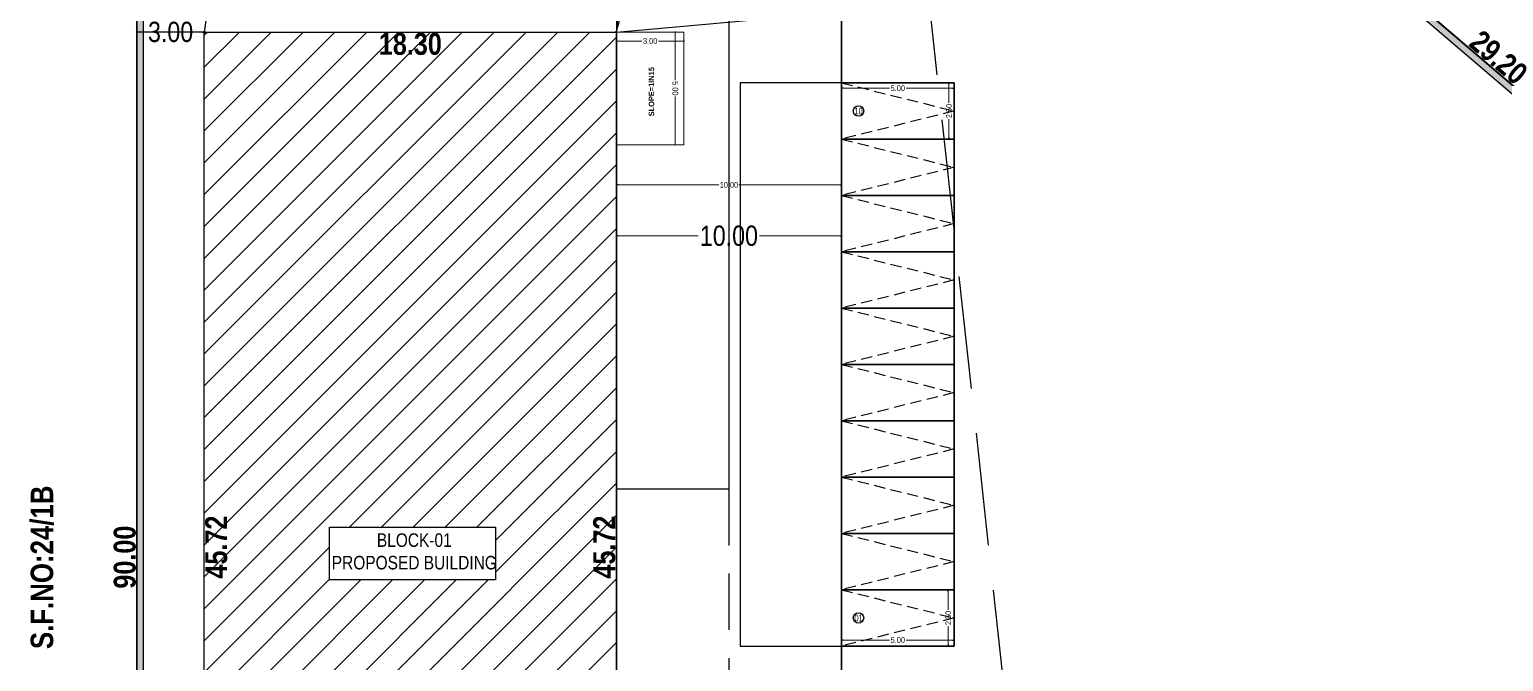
# Model space of a CAD drawing. Header units: metres. Extents: x 119974 to 120330, y -25692 to -25590.
# Drawn here: x 120195.7 to 120261.2, y -25651.8 to -25623.8 of the extents above; entities that cross this region are included whole.
import ezdxf

# ---------------------------------------------------------------- set-up
doc = ezdxf.new("R2010")
doc.units = ezdxf.units.M
doc.header["$MEASUREMENT"] = 0
doc.header["$PDMODE"] = 35
for name, pattern in [('DASH', [0.35, 0.25, -0.1]), ('Dashed', [0.75, 0.5, -0.25]), ('DASHED2', [0.375, 0.25, -0.125])]:
    doc.linetypes.add(name, pattern=pattern)
for name, color, linetype, lineweight in [('AS_AT_SITE', 6, 'Continuous', 0), ('BLK_1_DA_RAMP_1', 1, 'Continuous', 0), ('DIST_EXIT', 7, 'Continuous', 0), ('DISTANCE_BLK', 238, 'Continuous', 0), ('FMB_OR_PLR', 70, 'Continuous', 0), ('PER_AISLE_WIDTH', 5, 'Continuous', 0), ('SUPER_IMPOSED', 5, 'Continuous', 0)]:
    doc.layers.add(name, color=color, linetype=linetype, lineweight=lineweight)
for name, color, linetype in [('BLK_1_COVERED_AREA', 140, 'Continuous'), ('BLK_1_LVL_0_BLDG_FOOT_PRINT', 1, 'Continuous'), ('BLK_1_LVL_0_FRONT_SETBACK', 2, 'Continuous'), ('BLK_1_LVL_0_SIDE_SETBACK1', 171, 'Continuous'), ('BLK_1_LVL_0_SIDE_SETBACK2', 102, 'Continuous'), ('Boundary Line', 96, 'Continuous'), ('HATCH', 251, 'Continuous'), ('INTERNAL_VEHICULAR_ACCESS_DIST', 161, 'Continuous'), ('PARKING_SLOT', 30, 'Continuous'), ('PLOT_BOUNDARY', 70, 'Continuous'), ('RWH', 130, 'Continuous'), ('Text', 7, 'Continuous'), ('Window', 34, 'Continuous')]:
    doc.layers.add(name, color=color, linetype=linetype)
for name, color, linetype, plot in [('BLK_1_INTERNAL_VEHICULAR_ACCESS', 161, 'Continuous', False), ('BLK_2_INTERNAL_VEHICULAR_ACCESS', 161, 'Continuous', False), ('BLK_3_INTERNAL_VEHICULAR_ACCESS', 161, 'Continuous', False), ('DRIVE_WAY', 255, 'Continuous', False)]:
    doc.layers.add(name, color=color, linetype=linetype, plot=plot)
doc.styles.add('Arial', font='swissc.ttf')
doc.styles.get("Standard").update_dxf_attribs({"font": 'swisscb.ttf'})
doc.styles.add('tit', font='swissci.ttf')
doc.dimstyles.new('FLOOR DIM', dxfattribs={"dimtxt": 0.55, "dimasz": 0.05, "dimexe": 0.075, "dimexo": 0.3, "dimgap": 0.025, "dimtad": 0, "dimdec": 1, "dimzin": 3, "dimdsep": 46, "dimtxsty": 'Standard', "dimblk": 'JM1', "dimcen": -0.09, "dimse1": 1, "dimse2": 1, "dimsd1": 1, "dimsd2": 1, "dimclrd": 5, "dimclre": 250, "dimclrt": 3, "dimazin": 0, "dimtfac": 0.65, "dimtdec": 1, "dimtix": 1, "dimtofl": 0, "dimtmove": 0, "dimatfit": 2, "dimfxl": 0, "dimfrac": 1, "dimtolj": 1, "dimlwd": 18, "dimlwe": -1, "dimarcsym": 0})
doc.dimstyles.new('FLOOR DIM BUILDING DIM', dxfattribs={"dimtxt": 0.25, "dimasz": 0.025, "dimexe": 0.075, "dimexo": 0.3, "dimgap": 0.09, "dimtad": 0, "dimzin": 3, "dimdsep": 46, "dimtxsty": 'Arial', "dimblk": 'JM1', "dimcen": -0.09, "dimse1": 1, "dimse2": 1, "dimclrd": 5, "dimclre": 250, "dimclrt": 3, "dimazin": 0, "dimtfac": 0.65, "dimtix": 1, "dimtofl": 0, "dimtmove": 0, "dimatfit": 2, "dimfxl": 0, "dimfrac": 1, "dimtolj": 1, "dimlwd": 18, "dimlwe": -1, "dimarcsym": 0})

# ---------------------------------------------------------------- blocks, each defined once
blk = doc.blocks.new('*D145')
at = {"layer": 'Defpoints', "color": 0}
for p in [(120249.541, -25615.919), (120249.541, -25615.919), (120271.744, -25634.883)]:
    blk.add_point(p, dxfattribs=at)
at = {"color": 1, "insert": (120260.988, -25624.996), "char_height": 0.975, "attachment_point": 5, "rotation": 319.49811}
blk.add_mtext('\\A1;29.20', dxfattribs=at)
blk = doc.blocks.new('JM1')
at = {"color": 2}
for p, q in [((-3, 0), (0, 0)), ((-0.9, -0.9), (0.9, 0.9)), ((0, 2), (0, -2))]:
    blk.add_line(p, q, dxfattribs=at)
blk = doc.blocks.new('*D149')
at = {"layer": 'Defpoints', "color": 0}
for p in [(120200.503, -25602.174), (120200.503, -25602.174), (120200.503, -25692.174)]:
    blk.add_point(p, dxfattribs=at)
at = {"color": 1, "insert": (120199.97, -25647.174), "char_height": 0.975, "attachment_point": 5, "rotation": 90}
blk.add_mtext('\\A1;90.00', dxfattribs=at)
blk = doc.blocks.new('*D151')
at = {"layer": 'Defpoints', "color": 0}
for p in [(120203.501, -25623.868), (120203.501, -25623.868), (120203.501, -25669.588)]:
    blk.add_point(p, dxfattribs=at)
at = {"color": 1, "insert": (120204.034, -25646.728), "char_height": 0.975, "attachment_point": 5, "rotation": 90}
blk.add_mtext('\\A1;45.72', dxfattribs=at)
blk = doc.blocks.new('*D152')
at = {"layer": 'Defpoints', "color": 0}
for p in [(120221.801, -25623.868), (120221.801, -25669.588), (120221.801, -25669.588)]:
    blk.add_point(p, dxfattribs=at)
at = {"color": 1, "insert": (120221.268, -25646.728), "char_height": 0.975, "attachment_point": 5, "rotation": 90}
blk.add_mtext('\\A1;45.72', dxfattribs=at)
blk = doc.blocks.new('*D153')
at = {"layer": 'Defpoints', "color": 0}
for p in [(120203.501, -25623.868), (120203.501, -25623.868), (120221.801, -25623.868)]:
    blk.add_point(p, dxfattribs=at)
at = {"color": 1, "insert": (120212.651, -25624.4), "char_height": 0.975, "attachment_point": 5}
blk.add_mtext('\\A1;18.30', dxfattribs=at)
blk = doc.blocks.new('*D158')
at = {"layer": 'Defpoints', "color": 0, "ltscale": 1.5}
for p in [(120231.801, -25620.994), (120221.801, -25626.042), (120231.801, -25632.915)]:
    blk.add_point(p, dxfattribs=at)
at = {"layer": 'Text', "color": 5, "lineweight": 18, "ltscale": 1.5}
for p, q in [((120221.826, -25632.915), (120225.441, -25632.915)), ((120231.776, -25632.915), (120228.16, -25632.915))]:
    blk.add_line(p, q, dxfattribs=at)
at = {"layer": 'Text', "color": 5, "lineweight": 18, "ltscale": 1.5, "xscale": 0.025, "yscale": 0.025, "zscale": 0.025, "rotation": 180}
blk.add_blockref('JM1', (120221.801, -25632.915), dxfattribs=at)
at = {"layer": 'Text', "color": 5, "lineweight": 18, "ltscale": 1.5, "xscale": 0.025, "yscale": 0.025, "zscale": 0.025}
blk.add_blockref('JM1', (120231.801, -25632.915), dxfattribs=at)
at = {"layer": 'Text', "color": 3, "ltscale": 1.5, "insert": (120226.801, -25632.915), "char_height": 0.9, "attachment_point": 5, "style": 'Arial'}
blk.add_mtext('\\A1;10.00', dxfattribs=at)
blk = doc.blocks.new('TYKUK')
at = {"color": 6}
blk.add_lwpolyline([(119233.027, -25677.981), (119229.781, -25679.859), (119224.772, -25671.205), (119228.017, -25669.326)], close=True, dxfattribs=at)
at = {"layer": 'HATCH', "linetype": 'DASHED2', "ltscale": 1.8}
blk.add_lwpolyline([(119229.781, -25679.859), (119233.027, -25677.981), (119226.395, -25670.265)], close=True, dxfattribs=at)
blk = doc.blocks.new('CAR')
at = {"color": 120}
blk.add_lwpolyline([(112823.42, -26304.498), (112818.42, -26304.498), (112818.42, -26301.998), (112823.42, -26301.998)], close=True, dxfattribs=at)
at = {"color": 120, "linetype": 'Dashed'}
blk.add_lwpolyline([(112823.42, -26301.998), (112818.42, -26303.248), (112823.42, -26304.498)], dxfattribs=at)
blk = doc.blocks.new('*D161')
at = {"layer": 'Defpoints', "color": 0, "ltscale": 1.5}
for p in [(120231.801, -25650.853), (120231.801, -25651.123), (120236.801, -25651.123)]:
    blk.add_point(p, dxfattribs=at)
at = {"layer": 'Text', "color": 5, "lineweight": 18, "ltscale": 1.5}
for p, q in [((120231.826, -25650.853), (120233.936, -25650.853)), ((120236.776, -25650.853), (120234.666, -25650.853))]:
    blk.add_line(p, q, dxfattribs=at)
at = {"layer": 'Text', "color": 5, "lineweight": 18, "ltscale": 1.5, "xscale": 0.025, "yscale": 0.025, "zscale": 0.025, "rotation": 180}
blk.add_blockref('JM1', (120231.801, -25650.853), dxfattribs=at)
at = {"layer": 'Text', "color": 5, "lineweight": 18, "ltscale": 1.5, "xscale": 0.025, "yscale": 0.025, "zscale": 0.025}
blk.add_blockref('JM1', (120236.801, -25650.853), dxfattribs=at)
at = {"layer": 'Text', "color": 3, "ltscale": 1.5, "insert": (120234.301, -25650.853), "char_height": 0.25, "attachment_point": 5, "style": 'Arial'}
blk.add_mtext('\\A1;5.00', dxfattribs=at)
blk = doc.blocks.new('*D162')
at = {"layer": 'Defpoints', "color": 0, "ltscale": 1.5}
for p in [(120236.545, -25648.623), (120236.801, -25648.623), (120236.801, -25651.123)]:
    blk.add_point(p, dxfattribs=at)
at = {"layer": 'Text', "color": 5, "lineweight": 18, "ltscale": 1.5}
for p, q in [((120236.545, -25648.648), (120236.545, -25649.508)), ((120236.545, -25651.098), (120236.545, -25650.237))]:
    blk.add_line(p, q, dxfattribs=at)
at = {"layer": 'Text', "color": 5, "lineweight": 18, "ltscale": 1.5, "xscale": 0.025, "yscale": 0.025, "zscale": 0.025}
for p, rotation in [((120236.545, -25648.623), 90), ((120236.545, -25651.123), 270)]:
    blk.add_blockref('JM1', p, dxfattribs=dict(at, rotation=rotation))
at = {"layer": 'Text', "color": 3, "ltscale": 1.5, "insert": (120236.545, -25649.873), "char_height": 0.25, "attachment_point": 5, "rotation": 90, "style": 'Arial'}
blk.add_mtext('\\A1;2.50', dxfattribs=at)
blk = doc.blocks.new('*D163')
at = {"layer": 'Defpoints', "color": 0, "ltscale": 1.5}
for p in [(120231.801, -25626.123), (120236.801, -25626.123), (120236.801, -25626.363)]:
    blk.add_point(p, dxfattribs=at)
at = {"layer": 'Text', "color": 5, "lineweight": 18, "ltscale": 1.5}
for p, q in [((120231.826, -25626.363), (120233.936, -25626.363)), ((120236.776, -25626.363), (120234.666, -25626.363))]:
    blk.add_line(p, q, dxfattribs=at)
at = {"layer": 'Text', "color": 5, "lineweight": 18, "ltscale": 1.5, "xscale": 0.025, "yscale": 0.025, "zscale": 0.025, "rotation": 180}
blk.add_blockref('JM1', (120231.801, -25626.363), dxfattribs=at)
at = {"layer": 'Text', "color": 5, "lineweight": 18, "ltscale": 1.5, "xscale": 0.025, "yscale": 0.025, "zscale": 0.025}
blk.add_blockref('JM1', (120236.801, -25626.363), dxfattribs=at)
at = {"layer": 'Text', "color": 3, "ltscale": 1.5, "insert": (120234.301, -25626.363), "char_height": 0.25, "attachment_point": 5, "style": 'Arial'}
blk.add_mtext('\\A1;5.00', dxfattribs=at)
blk = doc.blocks.new('*D164')
at = {"layer": 'Defpoints', "color": 0, "ltscale": 1.5}
for p in [(120236.801, -25626.123), (120236.575, -25628.623), (120236.801, -25628.623)]:
    blk.add_point(p, dxfattribs=at)
at = {"layer": 'Text', "color": 5, "lineweight": 18, "ltscale": 1.5}
for p, q in [((120236.575, -25626.148), (120236.575, -25627.008)), ((120236.575, -25628.598), (120236.575, -25627.737))]:
    blk.add_line(p, q, dxfattribs=at)
at = {"layer": 'Text', "color": 5, "lineweight": 18, "ltscale": 1.5, "xscale": 0.025, "yscale": 0.025, "zscale": 0.025}
for p, rotation in [((120236.575, -25626.123), 90), ((120236.575, -25628.623), 270)]:
    blk.add_blockref('JM1', p, dxfattribs=dict(at, rotation=rotation))
at = {"layer": 'Text', "color": 3, "ltscale": 1.5, "insert": (120236.575, -25627.373), "char_height": 0.25, "attachment_point": 5, "rotation": 90, "style": 'Arial'}
blk.add_mtext('\\A1;2.50', dxfattribs=at)
blk = doc.blocks.new('*D171')
at = {"layer": 'Defpoints', "color": 0, "ltscale": 1.5}
for p in [(120200.503, -25623.868), (120200.503, -25623.868), (120203.501, -25623.868)]:
    blk.add_point(p, dxfattribs=at)
at = {"layer": 'Text', "color": 5, "lineweight": 18, "ltscale": 1.5}
for p, q in [((120200.528, -25623.868), (120200.919, -25623.868)), ((120203.476, -25623.868), (120203.084, -25623.868))]:
    blk.add_line(p, q, dxfattribs=at)
at = {"layer": 'Text', "color": 5, "lineweight": 18, "ltscale": 1.5, "xscale": 0.025, "yscale": 0.025, "zscale": 0.025, "rotation": 180}
blk.add_blockref('JM1', (120200.503, -25623.868), dxfattribs=at)
at = {"layer": 'Text', "color": 5, "lineweight": 18, "ltscale": 1.5, "xscale": 0.025, "yscale": 0.025, "zscale": 0.025}
blk.add_blockref('JM1', (120203.501, -25623.868), dxfattribs=at)
at = {"layer": 'Text', "color": 3, "ltscale": 1.5, "insert": (120202.002, -25623.868), "char_height": 0.9, "attachment_point": 5, "style": 'Arial'}
blk.add_mtext('\\A1;3.00', dxfattribs=at)
blk = doc.blocks.new('*D178')
at = {"layer": 'Defpoints', "color": 0, "ltscale": 1.5}
for p in [(120206.435, -25603.009), (120206.435, -25603.009), (120203.501, -25623.868)]:
    blk.add_point(p, dxfattribs=at)
at = {"layer": 'Text', "color": 5, "lineweight": 18, "ltscale": 1.5}
for p, q in [((120206.432, -25603.034), (120205.16, -25612.072)), ((120203.504, -25623.843), (120204.776, -25614.805))]:
    blk.add_line(p, q, dxfattribs=at)
at = {"layer": 'Text', "color": 5, "lineweight": 18, "ltscale": 1.5, "xscale": 0.025, "yscale": 0.025, "zscale": 0.025}
for p, rotation in [((120206.435, -25603.009), 81.99225450574905), ((120203.501, -25623.868), 261.9922545057491)]:
    blk.add_blockref('JM1', p, dxfattribs=dict(at, rotation=rotation))
at = {"layer": 'Text', "color": 3, "ltscale": 1.5, "insert": (120204.968, -25613.438), "char_height": 0.9, "attachment_point": 5, "rotation": 81.99225, "style": 'Arial'}
blk.add_mtext('\\A1;21.06', dxfattribs=at)
blk = doc.blocks.new('*D179')
at = {"layer": 'Defpoints', "color": 0, "ltscale": 1.5}
for p in [(120224.38, -25605.533), (120224.38, -25605.533), (120221.801, -25623.868)]:
    blk.add_point(p, dxfattribs=at)
at = {"layer": 'Text', "color": 5, "lineweight": 18, "ltscale": 1.5}
for p, q in [((120224.377, -25605.558), (120223.268, -25613.435)), ((120221.804, -25623.843), (120222.912, -25615.966))]:
    blk.add_line(p, q, dxfattribs=at)
at = {"layer": 'Text', "color": 5, "lineweight": 18, "ltscale": 1.5, "xscale": 0.025, "yscale": 0.025, "zscale": 0.025}
for p, rotation in [((120224.38, -25605.533), 81.99225450576853), ((120221.801, -25623.868), 261.9922545057685)]:
    blk.add_blockref('JM1', p, dxfattribs=dict(at, rotation=rotation))
at = {"layer": 'Text', "color": 3, "ltscale": 1.5, "insert": (120223.09, -25614.701), "char_height": 0.9, "attachment_point": 5, "rotation": 81.99225, "style": 'Arial'}
blk.add_mtext('\\A1;18.51', dxfattribs=at)
blk = doc.blocks.new('*D186')
at = {"layer": 'Defpoints', "color": 0, "ltscale": 0.3}
for p in [(120226.801, -25605.874), (120226.801, -25605.874), (120221.801, -25623.868)]:
    blk.add_point(p, dxfattribs=at)
at = {"layer": 'DIST_EXIT', "color": 5, "lineweight": 18, "ltscale": 0.3}
for p, q in [((120226.794, -25605.898), (120224.419, -25614.444)), ((120221.808, -25623.844), (120224.182, -25615.297))]:
    blk.add_line(p, q, dxfattribs=at)
at = {"layer": 'DIST_EXIT', "color": 5, "lineweight": 18, "ltscale": 0.3, "xscale": 0.025, "yscale": 0.025, "zscale": 0.025}
for p, rotation in [((120226.801, -25605.874), 74.47069996320967), ((120221.801, -25623.868), 254.4706999632097)]:
    blk.add_blockref('JM1', p, dxfattribs=dict(at, rotation=rotation))
at = {"layer": 'DIST_EXIT', "color": 3, "ltscale": 0.3, "insert": (120224.301, -25614.871), "char_height": 0.25, "attachment_point": 5, "rotation": 74.4707, "style": 'Arial'}
blk.add_mtext('\\A1;18.68', dxfattribs=at)
blk = doc.blocks.new('*D187')
at = {"layer": 'Defpoints', "color": 0, "ltscale": 0.3}
for p in [(120221.801, -25630.657), (120231.801, -25630.657), (120231.801, -25630.657)]:
    blk.add_point(p, dxfattribs=at)
at = {"layer": 'DRIVE_WAY', "color": 5, "lineweight": 18, "ltscale": 0.3}
for p, q in [((120221.826, -25630.657), (120226.358, -25630.657)), ((120231.776, -25630.657), (120227.243, -25630.657))]:
    blk.add_line(p, q, dxfattribs=at)
at = {"layer": 'DRIVE_WAY', "color": 5, "lineweight": 18, "ltscale": 0.3, "xscale": 0.025, "yscale": 0.025, "zscale": 0.025, "rotation": 180}
blk.add_blockref('JM1', (120221.801, -25630.657), dxfattribs=at)
at = {"layer": 'DRIVE_WAY', "color": 5, "lineweight": 18, "ltscale": 0.3, "xscale": 0.025, "yscale": 0.025, "zscale": 0.025}
blk.add_blockref('JM1', (120231.801, -25630.657), dxfattribs=at)
at = {"layer": 'DRIVE_WAY', "color": 3, "ltscale": 0.3, "insert": (120226.801, -25630.657), "char_height": 0.25, "attachment_point": 5, "style": 'Arial'}
blk.add_mtext('\\A1;10.00', dxfattribs=at)
blk = doc.blocks.new('*D202')
at = {"layer": 'BLK_1_DA_RAMP_1', "color": 5, "lineweight": 18}
for p, q in [((120221.826, -25624.267), (120222.935, -25624.267)), ((120224.776, -25624.267), (120223.666, -25624.267))]:
    blk.add_line(p, q, dxfattribs=at)
at = {"layer": 'Defpoints', "color": 0}
for p in [(120221.801, -25624.267), (120221.801, -25624.267), (120224.801, -25624.267)]:
    blk.add_point(p, dxfattribs=at)
at = {"layer": 'BLK_1_DA_RAMP_1', "color": 5, "lineweight": 18, "xscale": 0.025, "yscale": 0.025, "zscale": 0.025, "rotation": 180}
blk.add_blockref('JM1', (120221.801, -25624.267), dxfattribs=at)
at = {"layer": 'BLK_1_DA_RAMP_1', "color": 5, "lineweight": 18, "xscale": 0.025, "yscale": 0.025, "zscale": 0.025}
blk.add_blockref('JM1', (120224.801, -25624.267), dxfattribs=at)
at = {"layer": 'BLK_1_DA_RAMP_1', "color": 3, "insert": (120223.301, -25624.267), "char_height": 0.25, "attachment_point": 5, "style": 'Arial'}
blk.add_mtext('\\A1;3.00', dxfattribs=at)
blk = doc.blocks.new('*D203')
at = {"layer": 'BLK_1_DA_RAMP_1', "color": 5, "lineweight": 18}
for p, q in [((120224.418, -25623.893), (120224.418, -25626.003)), ((120224.418, -25628.843), (120224.418, -25626.733))]:
    blk.add_line(p, q, dxfattribs=at)
at = {"layer": 'Defpoints', "color": 0}
for p in [(120224.801, -25623.868), (120224.418, -25628.868), (120224.801, -25628.868)]:
    blk.add_point(p, dxfattribs=at)
at = {"layer": 'BLK_1_DA_RAMP_1', "color": 5, "lineweight": 18, "xscale": 0.025, "yscale": 0.025, "zscale": 0.025}
for p, rotation in [((120224.418, -25623.868), 90.00020822805519), ((120224.418, -25628.868), 270.0002082280552)]:
    blk.add_blockref('JM1', p, dxfattribs=dict(at, rotation=rotation))
at = {"layer": 'BLK_1_DA_RAMP_1', "color": 3, "insert": (120224.418, -25626.368), "char_height": 0.25, "attachment_point": 5, "rotation": 270.00021, "style": 'Arial'}
blk.add_mtext('\\A1;5.00', dxfattribs=at)

msp = doc.modelspace()

# ---------------------------------------------------------------- hatches: boundary and pattern name
at = {"layer": 'Text', "ltscale": 1.5}
h = msp.add_hatch(dxfattribs=at)
h.set_pattern_fill('GRAVEL', color=8)
h.set_pattern_definition([(228.012787504, (5554.487155, 897.79708), (-8, -9), [0.134536, -13.319088047]), (184.96974073, (5554.397155, 897.697083), (12, 1), [0.230868, -22.855924761]), (132.51044708, (5554.167155, 897.677083), (10, -11), [0.162788, -16.116032596]), (267.273689006, (5553.777155, 897.427083), (1, 20), [0.210238, -20.813558042]), (292.83365418, (5553.767155, 897.217083), (-5, 12), [0.206155, -20.409373128]), (357.273689006, (5553.847155, 897.027083), (-20, 1), [0.210238, -20.813558042]), (37.694240467, (5554.057155, 897.017083), (-13, -10), [0.278029, -27.524848549]), (72.255328375, (5554.277155, 897.187083), (7, 22), [0.262488, -25.986321497]), (121.429565615, (5554.357155, 897.437083), (-8, 13), [0.21095, -20.88407311]), (175.23635831, (5554.247155, 897.61708), (11, -1), [0.240832, -11.800762579]), (222.397437798, (5554.007155, 897.637083), (-12, -11), [0.311448, -30.833375005]), (138.81407483, (5554.76716, 897.41708), (-7, 6), [0.106301, -10.523844813]), (171.46923439, (5554.687155, 897.487083), (13, -2), [0.202237, -20.021511416]), (225, (5554.48716, 897.5171), (-1e-16, -1), [0.141421, -1.272792562]), (203.19859051, (5554.41716, 897.63708), (5, 2), [0.076158, -7.539615106]), (291.80140949, (5554.34716, 897.60708), (-1, 3), [0.107703, -5.277461807]), (30.96375653, (5554.38716, 897.50708), (3, 2), [0.174929, -5.656022895]), (161.56505118, (5554.53716, 897.59708), (2, -1), [0.126491, -3.03578666]), (16.389540334, (5553.767155, 897.607083), (10, 3), [0.1772, -17.542845147]), (70.34617594, (5553.937155, 897.65708), (-4, -11.000000000003), [0.148661, -14.717407747]), (293.19859051, (5554.53716, 897.79708), (-2, 5), [0.152315, -7.463458106]), (343.610459666, (5554.597155, 897.657083), (-10, 3), [0.1772, -17.542845147]), (339.44395478, (5553.76716, 896.98708), (-5, 2), [0.17088, -8.373123745]), (294.77514057, (5553.927155, 896.92708), (-5, 11), [0.143178, -14.174643063]), (66.80140949, (5554.54716, 896.79708), (2, 5), [0.152315, -7.463458106]), (17.354024636, (5554.607155, 896.937083), (-13, -4), [0.167631, -16.595423614]), (69.44395478, (5554.05716, 896.79708), (-2, -5), [0.08544, -8.458563745]), (101.30993247, (5554.48716, 896.79708), (-1, 4), [0.05099, -5.048029514]), (165.96375653, (5554.47716, 896.84708), (3, -1), [0.206155, -3.916950626]), (186.009005957, (5554.277155, 896.897083), (10, 1), [0.19105, -18.9139231745]), (303.69006753, (5554.38716, 897.41708), (-1, 2), [0.144222, -3.4613292755]), (353.157226587, (5554.467155, 897.297083), (17, -2), [0.251794, -24.927562624]), (60.9453959, (5554.71716, 897.26708), (-4, -7), [0.102956, -10.192674141]), (90, (5554.7672, 897.3571), (-1, 1), [0.06, -0.94]), (120.256437164, (5554.257155, 896.92708), (4, -7), [0.138924, -13.7535199894]), (48.012787504, (5554.187155, 897.04708), (8, 9), [0.269072, -13.184552047]), (0, (5554.3672, 897.2471), (1, 1), [0.26, -0.74]), (325.30484647, (5554.627155, 897.247083), (10, -7), [0.158114, -15.653274301]), (254.0546041, (5554.75716, 897.15708), (-1, -4), [0.145602, -7.134507889]), (207.645975364, (5554.717155, 897.017083), (-19, -10), [0.237065, -23.469474182]), (175.42607874, (5554.507155, 896.907083), (-13, 1), [0.250799, -24.829073408])])
h.paths.add_polyline_path([(120316.5751, -25659.6147), (120271.7443, -25634.8834), (120249.5411, -25615.9187), (120233.9733, -25606.8831), (120231.8008, -25606.5774), (120231.8008, -25606.8804), (120233.8734, -25607.172), (120249.3669, -25616.1645), (120271.5726, -25635.1313), (120315.8596, -25659.5626), (120259.3786, -25680.7452), (120200.8028, -25691.8125), (120200.8028, -25602.5196), (120221.7908, -25605.4722), (120221.7908, -25605.1692), (120200.5028, -25602.1745), (120200.5028, -25692.1745), (120259.4597, -25681.0352)])
h = msp.add_hatch(dxfattribs=at)
h.set_pattern_fill('ANSI31', color=8, scale=8)
h.set_pattern_definition([(45, (5656.0593, 984.0297), (-0.707106781, 0.707106781), [])])
h.paths.add_polyline_path([(120221.8008, -25623.8677), (120203.5008, -25623.8677), (120203.5008, -25669.5877), (120221.8008, -25669.5877)])
h.paths.add_polyline_path([(120216.4402, -25648.181), (120209.0667, -25648.181), (120209.0667, -25645.8448), (120216.4402, -25645.8448)], flags=16)
h.paths.add_polyline_path([(120210.9471, -25670.0845), (120214.352, -25670.0845), (120214.352, -25668.0414), (120210.9471, -25668.0414)], flags=9)
h.paths.add_polyline_path([(120205.0623, -25648.4264), (120205.0623, -25645.0215), (120203.0192, -25645.0215), (120203.0192, -25648.4264)], flags=9)
h.paths.add_polyline_path([(120210.9471, -25625.4292), (120214.352, -25625.4292), (120214.352, -25623.3861), (120210.9471, -25623.3861)], flags=9)
h.paths.add_polyline_path([(120222.2963, -25648.4264), (120222.2963, -25645.0215), (120220.2533, -25645.0215), (120220.2533, -25648.4264)], flags=9)
h.paths.add_polyline_path([(120209.2985, -25648.0851), (120216.35, -25648.0851), (120216.35, -25645.8142), (120209.2985, -25645.8142)], flags=24)

# ---------------------------------------------------------------- linework, layer by layer
at = {"color": 1}
msp.add_lwpolyline([(120203.5008, -25669.5877), (120203.5008, -25623.8677), (120221.8008, -25623.8677), (120221.8008, -25669.5877)], close=True, dxfattribs=at)
at = {"layer": 'AS_AT_SITE', "color": 6}
msp.add_lwpolyline([(120259.4597, -25681.0352), (120200.5028, -25692.1745), (120200.5028, -25602.1745), (120233.9733, -25606.8831), (120249.5411, -25615.9187), (120271.7443, -25634.8834), (120316.5751, -25659.6147)], close=True, dxfattribs=at)
at = {"layer": 'BLK_1_COVERED_AREA'}
msp.add_lwpolyline([(120203.5008, -25669.5877), (120203.5008, -25623.8677), (120221.8008, -25623.8677), (120221.8008, -25669.5877)], close=True, dxfattribs=at)
at = {"layer": 'BLK_1_DA_RAMP_1'}
msp.add_lwpolyline([(120221.8008, -25623.8677), (120224.8008, -25623.8677), (120224.8008, -25628.8677), (120221.8008, -25628.8677)], close=True, dxfattribs=at)
at = {"layer": 'BLK_1_INTERNAL_VEHICULAR_ACCESS', "ltscale": 0.3}
msp.add_lwpolyline([(120221.8008, -25605.1707), (120221.8008, -25688.1504), (120231.8008, -25686.261), (120231.8008, -25668.6065), (120231.8008, -25606.5774)], close=True, dxfattribs=at)
at = {"layer": 'BLK_1_LVL_0_BLDG_FOOT_PRINT', "ltscale": 0.3}
msp.add_lwpolyline([(120203.5008, -25669.5877), (120203.5008, -25623.8677), (120221.8008, -25623.8677), (120221.8008, -25669.5877)], close=True, dxfattribs=at)
at = {"layer": 'BLK_1_LVL_0_FRONT_SETBACK', "ltscale": 0.3}
msp.add_lwpolyline([(120203.5008, -25623.8677), (120221.8008, -25623.8677), (120224.3801, -25605.5335), (120206.4352, -25603.009)], close=True, dxfattribs=at)
at = {"layer": 'BLK_1_LVL_0_SIDE_SETBACK1', "ltscale": 0.3}
msp.add_lwpolyline([(120221.8008, -25623.8677), (120255.3153, -25620.8508), (120271.7443, -25634.8834), (120295.6784, -25648.0868), (120221.8008, -25669.5877)], close=True, dxfattribs=at)
at = {"layer": 'BLK_1_LVL_0_SIDE_SETBACK2', "ltscale": 0.3}
msp.add_lwpolyline([(120203.5008, -25623.8677), (120200.5028, -25623.8677), (120200.5028, -25669.5877), (120203.5008, -25669.5877)], close=True, dxfattribs=at)
at = {"layer": 'BLK_2_INTERNAL_VEHICULAR_ACCESS', "ltscale": 0.3}
msp.add_lwpolyline([(120221.8008, -25605.1707), (120221.8008, -25688.1504), (120231.8008, -25686.261), (120231.8008, -25668.6065), (120231.8008, -25606.5774)], close=True, dxfattribs=at)
at = {"layer": 'BLK_3_INTERNAL_VEHICULAR_ACCESS', "ltscale": 0.3}
msp.add_lwpolyline([(120221.8008, -25605.1707), (120221.8008, -25688.1504), (120231.8008, -25686.261), (120231.8008, -25668.6065), (120231.8008, -25606.5774)], close=True, dxfattribs=at)
at = {"layer": 'Boundary Line', "ltscale": 1.5}
msp.add_lwpolyline([(120259.4597, -25681.0352), (120200.5028, -25692.1745), (120200.5028, -25602.1745), (120233.9733, -25606.8831), (120249.5411, -25615.9187), (120271.7443, -25634.8834), (120316.5751, -25659.6147)], close=True, dxfattribs=at)
at = {"layer": 'DISTANCE_BLK', "ltscale": 0.3}
msp.add_lwpolyline([(120203.5008, -25669.5877), (120203.5008, -25623.8677), (120221.8008, -25623.8677), (120221.8008, -25669.5877)], close=True, dxfattribs=at)
at = {"layer": 'DRIVE_WAY', "color": 255, "ltscale": 0.3}
msp.add_lwpolyline([(120221.8008, -25605.1707), (120221.8008, -25688.1504), (120231.8008, -25686.261), (120231.8008, -25668.6065), (120231.8008, -25606.5774)], close=True, dxfattribs=at)
at = {"layer": 'FMB_OR_PLR', "color": 70}
msp.add_lwpolyline([(120259.4597, -25681.0352), (120200.5028, -25692.1745), (120200.5028, -25602.1745), (120233.9733, -25606.8831), (120249.5411, -25615.9187), (120271.7443, -25634.8834), (120316.5751, -25659.6147)], close=True, dxfattribs=at)
at = {"layer": 'INTERNAL_VEHICULAR_ACCESS_DIST', "ltscale": 0.3}
msp.add_lwpolyline([(120226.8008, -25605.874), (120226.8008, -25644.1587), (120221.8008, -25644.1587), (120221.8008, -25668.3291), (120274.652, -25666.7934), (120298.9484, -25657.6813)], dxfattribs=at)
at = {"layer": 'PARKING_SLOT', "ltscale": 0.3}
for points in [[(120231.8008, -25626.1227), (120236.8008, -25626.1227), (120236.8008, -25628.6227), (120231.8008, -25628.6227)], [(120231.8008, -25628.6227), (120236.8008, -25628.6227), (120236.8008, -25631.1227), (120231.8008, -25631.1227)], [(120231.8008, -25631.1227), (120236.8008, -25631.1227), (120236.8008, -25633.6227), (120231.8008, -25633.6227)], [(120231.8008, -25633.6227), (120236.8008, -25633.6227), (120236.8008, -25636.1227), (120231.8008, -25636.1227)], [(120231.8008, -25636.1227), (120236.8008, -25636.1227), (120236.8008, -25638.6227), (120231.8008, -25638.6227)], [(120231.8008, -25638.6227), (120236.8008, -25638.6227), (120236.8008, -25641.1227), (120231.8008, -25641.1227)], [(120231.8008, -25641.1227), (120236.8008, -25641.1227), (120236.8008, -25643.6227), (120231.8008, -25643.6227)], [(120231.8008, -25643.6227), (120236.8008, -25643.6227), (120236.8008, -25646.1227), (120231.8008, -25646.1227)], [(120231.8008, -25646.1227), (120236.8008, -25646.1227), (120236.8008, -25648.6227), (120231.8008, -25648.6227)], [(120231.8008, -25648.6227), (120236.8008, -25648.6227), (120236.8008, -25651.1227), (120231.8008, -25651.1227)]]:
    msp.add_lwpolyline(points, close=True, dxfattribs=at)
at = {"layer": 'PER_AISLE_WIDTH', "lineweight": -3}
msp.add_lwpolyline([(120231.8008, -25651.1227), (120231.8008, -25626.1227), (120227.3008, -25626.1227), (120227.3008, -25651.1227)], close=True, dxfattribs=at)
at = {"layer": 'PLOT_BOUNDARY', "ltscale": 1.5}
msp.add_lwpolyline([(120259.4597, -25681.0352), (120200.5028, -25692.1745), (120200.5028, -25602.1745), (120233.9733, -25606.8831), (120249.5411, -25615.9187), (120271.7443, -25634.8834), (120316.5751, -25659.6147)], close=True, dxfattribs=at)
at = {"layer": 'RWH', "ltscale": 1.5}
msp.add_lwpolyline([(120221.7908, -25605.4722), (120221.7908, -25605.1692), (120200.5028, -25602.1745), (120200.5028, -25692.1745), (120259.4597, -25681.0352), (120316.5751, -25659.6147), (120271.7443, -25634.8834), (120249.5411, -25615.9187), (120233.9733, -25606.8831), (120231.8008, -25606.5774), (120231.8008, -25606.8804), (120233.8734, -25607.172), (120249.3669, -25616.1645), (120271.5726, -25635.1313), (120315.8596, -25659.5626), (120259.3786, -25680.7452), (120200.8028, -25691.8125), (120200.8028, -25602.5196)], close=True, dxfattribs=at)
at = {"layer": 'SUPER_IMPOSED', "color": 5}
msp.add_lwpolyline([(120259.4597, -25681.0352), (120200.5028, -25692.1745), (120200.5028, -25602.1745), (120233.9733, -25606.8831), (120249.5411, -25615.9187), (120271.7443, -25634.8834), (120316.5751, -25659.6147)], close=True, dxfattribs=at)
at = {"layer": 'Text', "ltscale": 1.5}
for p, q in [((120221.8008, -25605.4707), (120221.8008, -25688.1504)), ((120231.8008, -25606.5774), (120231.8008, -25665.6065)), ((120221.8008, -25608.1988), (120221.8008, -25685.6081))]:
    msp.add_line(p, q, dxfattribs=at)
at = {"layer": 'Text', "color": 6, "linetype": 'DASHED2', "ltscale": 10}
msp.add_line((120226.8008, -25621.6552), (120226.8008, -25658.8055), dxfattribs=at)
at = {"layer": 'Text', "color": 8, "ltscale": 1.5}
msp.add_lwpolyline([(120221.7908, -25605.4722), (120221.7908, -25605.1692), (120200.5028, -25602.1745), (120200.5028, -25692.1745), (120259.4597, -25681.0352), (120316.5751, -25659.6147), (120271.7443, -25634.8834), (120249.5411, -25615.9187), (120233.9733, -25606.8831), (120231.8008, -25606.5774), (120231.8008, -25606.8804), (120233.8734, -25607.172), (120249.3669, -25616.1645), (120271.5726, -25635.1313), (120315.8596, -25659.5626), (120259.3786, -25680.7452), (120200.8028, -25691.8125), (120200.8028, -25602.5196)], close=True, dxfattribs=at)
at = {"layer": 'Text', "color": 8, "linetype": 'DASH', "ltscale": 20}
msp.add_lwpolyline([(120233.9733, -25606.8831), (120240.1, -25662.9493), (120252.267, -25672.7126), (120259.4597, -25681.0352)], dxfattribs=at)
at = {"layer": 'Text', "ltscale": 1.5}
msp.add_lwpolyline([(120209.0667, -25645.8448), (120216.4402, -25645.8448), (120216.4402, -25648.181), (120209.0667, -25648.181)], close=True, dxfattribs=at)
at = {"layer": 'Window'}
for centre in [(120232.556, -25627.3727), (120232.556, -25649.8727)]:
    msp.add_circle(centre, 0.2311, dxfattribs=at)

# ---------------------------------------------------------------- block references
at = {"rotation": 239.9385092377525}
msp.add_blockref('TYKUK', (202183.091, 64675.2143), dxfattribs=at)
at = {"layer": 'Window', "xscale": -1}
for p in [(233055.2211, 675.8752), (233055.2211, 673.3752), (233055.2211, 670.8752), (233055.2211, 668.3752), (233055.2211, 665.8752), (233055.2211, 663.3752), (233055.2211, 660.8752), (233055.2211, 658.3752), (233055.2211, 655.8752), (233055.2211, 653.3752)]:
    msp.add_blockref('CAR', p, dxfattribs=at)

# ---------------------------------------------------------------- texts
at = {"layer": 'BLK_1_DA_RAMP_1', "insert": (120223.2391, -25626.5171), "char_height": 0.24, "width": 2.88, "attachment_point": 2, "rotation": 90}
msp.add_mtext('SLOPE=1IN15', dxfattribs=at)
at = {"layer": 'Text', "ltscale": 1.5, "char_height": 0.292806, "attachment_point": 2, "style": 'tit'}
for s, insert in [('{\\fSwis721 Cn BT|b0|i0|c0|p34;10}', (120232.5582, -25627.2319)), ('{\\fSwis721 Cn BT|b0|i0|c0|p34;01}', (120232.5582, -25649.7319))]:
    msp.add_mtext(s, dxfattribs=dict(at, insert=insert))
at = {"layer": 'Text', "linetype": 'ByBlock', "insert": (120196.3026, -25647.6268), "char_height": 1, "attachment_point": 5, "rotation": 90}
msp.add_mtext('S.F.NO:24/1B', dxfattribs=at)
at = {"layer": 'Text', "ltscale": 1.5, "insert": (120212.8262, -25645.1181), "char_height": 0.6, "width": 7.422791, "attachment_point": 2, "style": 'tit'}
msp.add_mtext('{\\fSwis721 Cn BT|b0|i0|c0|p34;\\PBLOCK-01\\PPROPOSED BUILDING}', dxfattribs=at)

# ---------------------------------------------------------------- dimensions: what is measured, and where the dimension line sits
at = {"color": 1}
for p1, p2, picture, middle in [((120200.5028, -25692.1745), (120200.5028, -25602.1745), '*D149', (120199.9705, -25647.1745)), ((120271.7443, -25634.8834), (120249.5411, -25615.9187), '*D145', (120260.9884, -25624.9963))]:
    dim = msp.add_aligned_dim(p1=p1, p2=p2, distance=0, dimstyle='FLOOR DIM', override={"dimscale": 1.3, "dimtxt": 0.75, "dimtad": 3, "dimdec": 2, "dimpost": '\\X', "dimclrt": 1}, dxfattribs=at)
    dim.commit()
    dim.dimension.update_dxf_attribs({"geometry": picture, "text_midpoint": middle})
for base, p1, p2, override, picture, middle in [((120203.5008, -25623.8677), (120203.5008, -25669.5877), (120203.5008, -25623.8677), {"dimscale": 1.3, "dimtxt": 0.75, "dimtad": 2, "dimdec": 2, "dimpost": '\\X', "dimclrt": 1}, '*D151', (120204.0338, -25646.7277)), ((120221.8008, -25669.5877), (120221.8008, -25623.8677), (120221.8008, -25669.5877), {"dimscale": 1.3, "dimtxt": 0.75, "dimtad": 3, "dimdec": 2, "dimpost": '\\X', "dimclrt": 1}, '*D152', (120221.2678, -25646.7277))]:
    dim = msp.add_linear_dim(base=base, p1=p1, p2=p2, angle=90, dimstyle='FLOOR DIM', override=override, dxfattribs=at)
    dim.commit()
    dim.dimension.update_dxf_attribs({"geometry": picture, "text_midpoint": middle})
dim = msp.add_linear_dim(base=(120203.5008, -25623.8677), p1=(120221.8008, -25623.8677), p2=(120203.5008, -25623.8677), dimstyle='FLOOR DIM', override={"dimscale": 1.3, "dimtxt": 0.75, "dimtad": 2, "dimdec": 2, "dimpost": '\\X', "dimclrt": 1}, dxfattribs=at)
dim.commit()
dim.dimension.update_dxf_attribs({"geometry": '*D153', "text_midpoint": (120212.6508, -25624.4001)})
at = {"layer": 'BLK_1_DA_RAMP_1', "color": 2}
dim = msp.add_aligned_dim(p1=(120224.8008, -25623.8677), p2=(120224.8008, -25628.8677), distance=-0.383, dimstyle='FLOOR DIM BUILDING DIM', override={"dimpost": '\\X'}, dxfattribs=at)
dim.commit()
dim.dimension.update_dxf_attribs({"geometry": '*D203', "text_midpoint": (120224.4179, -25626.3677)})
at = {"layer": 'BLK_1_DA_RAMP_1'}
dim = msp.add_aligned_dim(p1=(120224.8008, -25624.2669), p2=(120221.8008, -25624.2669), distance=0, dimstyle='FLOOR DIM BUILDING DIM', override={"dimpost": '\\X'}, dxfattribs=at)
dim.commit()
dim.dimension.update_dxf_attribs({"geometry": '*D202', "text_midpoint": (120223.3008, -25624.2669)})
at = {"layer": 'DIST_EXIT', "ltscale": 0.3}
dim = msp.add_aligned_dim(p1=(120221.8008, -25623.8677), p2=(120226.8008, -25605.874), distance=0, dimstyle='FLOOR DIM BUILDING DIM', override={"dimpost": '\\X'}, dxfattribs=at)
dim.commit()
dim.dimension.update_dxf_attribs({"geometry": '*D186', "text_midpoint": (120224.3008, -25614.8709)})
at = {"layer": 'DRIVE_WAY', "color": 255, "ltscale": 0.3}
dim = msp.add_aligned_dim(p1=(120221.8008, -25630.6566), p2=(120231.8008, -25630.6566), distance=0, dimstyle='FLOOR DIM BUILDING DIM', override={"dimpost": '\\X'}, dxfattribs=at)
dim.commit()
dim.dimension.update_dxf_attribs({"geometry": '*D187', "text_midpoint": (120226.8008, -25630.6566)})
at = {"layer": 'Text', "ltscale": 1.5}
for p1, p2, picture, middle in [((120203.5008, -25623.8677), (120206.4352, -25603.009), '*D178', (120204.968, -25613.4384)), ((120221.8008, -25623.8677), (120224.3801, -25605.5335), '*D179', (120223.0904, -25614.7006)), ((120203.5008, -25623.8677), (120200.5028, -25623.8677), '*D171', (120202.0018, -25623.8677))]:
    dim = msp.add_aligned_dim(p1=p1, p2=p2, distance=0, dimstyle='FLOOR DIM BUILDING DIM', override={"dimtxt": 0.9, "dimpost": '\\X'}, dxfattribs=at)
    dim.commit()
    dim.dimension.update_dxf_attribs({"geometry": picture, "text_midpoint": middle})
for base, p1, p2, override, picture, middle in [((120231.8008, -25632.9155), (120221.8008, -25626.0422), (120231.8008, -25620.9941), {"dimtxt": 0.9, "dimpost": '\\X'}, '*D158', (120226.8008, -25632.9155)), ((120236.8008, -25626.3632), (120231.8008, -25626.1227), (120236.8008, -25626.1227), {"dimpost": '\\X'}, '*D163', (120234.3008, -25626.3632)), ((120231.8008, -25650.8532), (120236.8008, -25651.1227), (120231.8008, -25651.1227), {"dimpost": '\\X'}, '*D161', (120234.3008, -25650.8532))]:
    dim = msp.add_linear_dim(base=base, p1=p1, p2=p2, dimstyle='FLOOR DIM BUILDING DIM', override=override, dxfattribs=at)
    dim.commit()
    dim.dimension.update_dxf_attribs({"geometry": picture, "text_midpoint": middle})
for base, p1, p2, picture, middle in [((120236.575, -25628.6227), (120236.8008, -25626.1227), (120236.8008, -25628.6227), '*D164', (120236.575, -25627.3727)), ((120236.5452, -25648.6227), (120236.8008, -25651.1227), (120236.8008, -25648.6227), '*D162', (120236.5452, -25649.8727))]:
    dim = msp.add_linear_dim(base=base, p1=p1, p2=p2, angle=90, dimstyle='FLOOR DIM BUILDING DIM', override={"dimpost": '\\X'}, dxfattribs=at)
    dim.commit()
    dim.dimension.update_dxf_attribs({"geometry": picture, "text_midpoint": middle})

doc.saveas('drawing.dxf')
